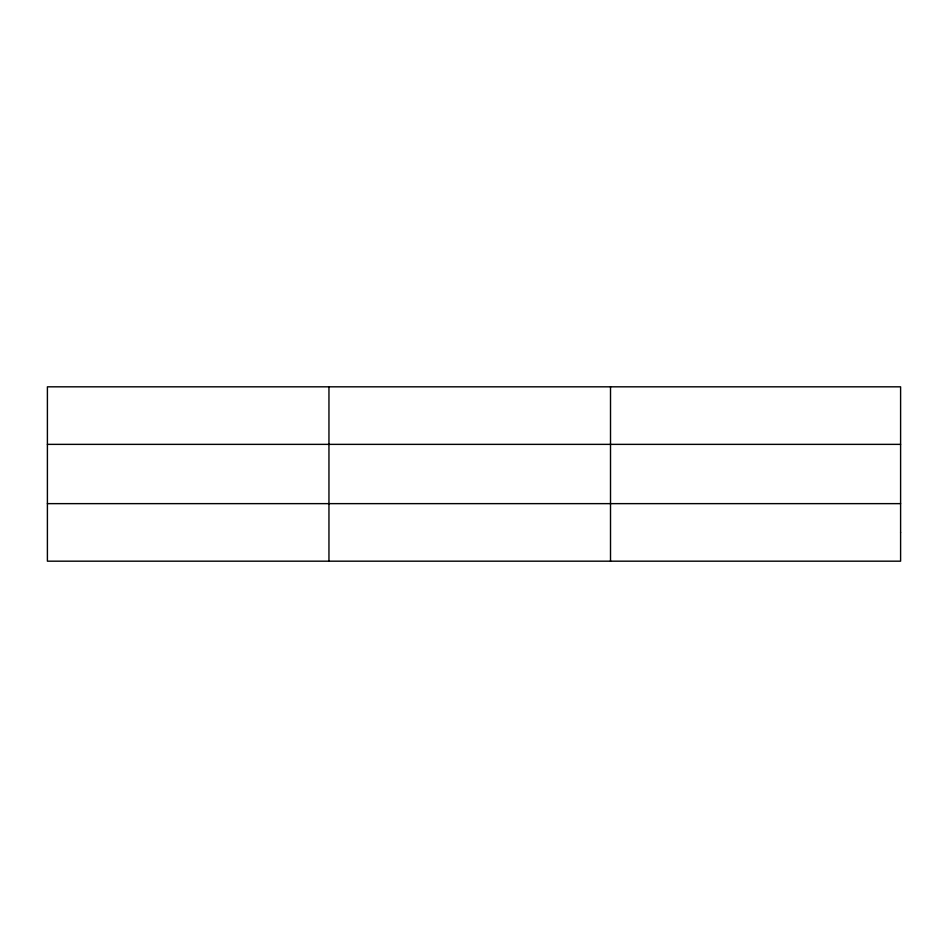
<?xml version="1.0" encoding="UTF-8"?>
<svg xmlns="http://www.w3.org/2000/svg" width="948" height="948" viewBox="0 0 948 948"><rect width="100%" height="100%" fill="white"/><g stroke="black" fill="none" stroke-linecap="round" stroke-linejoin="round"><path stroke-width="1.42" d="M328.956 386.82L328.956 561.18M610.512 386.82L610.512 561.18M47.4 444.363L900.6 444.363M47.4 503.637L900.6 503.637M900.6 532.409L900.6 561.18L47.4 561.18L47.4 386.82L900.6 386.82L900.6 532.409"/></g></svg>
